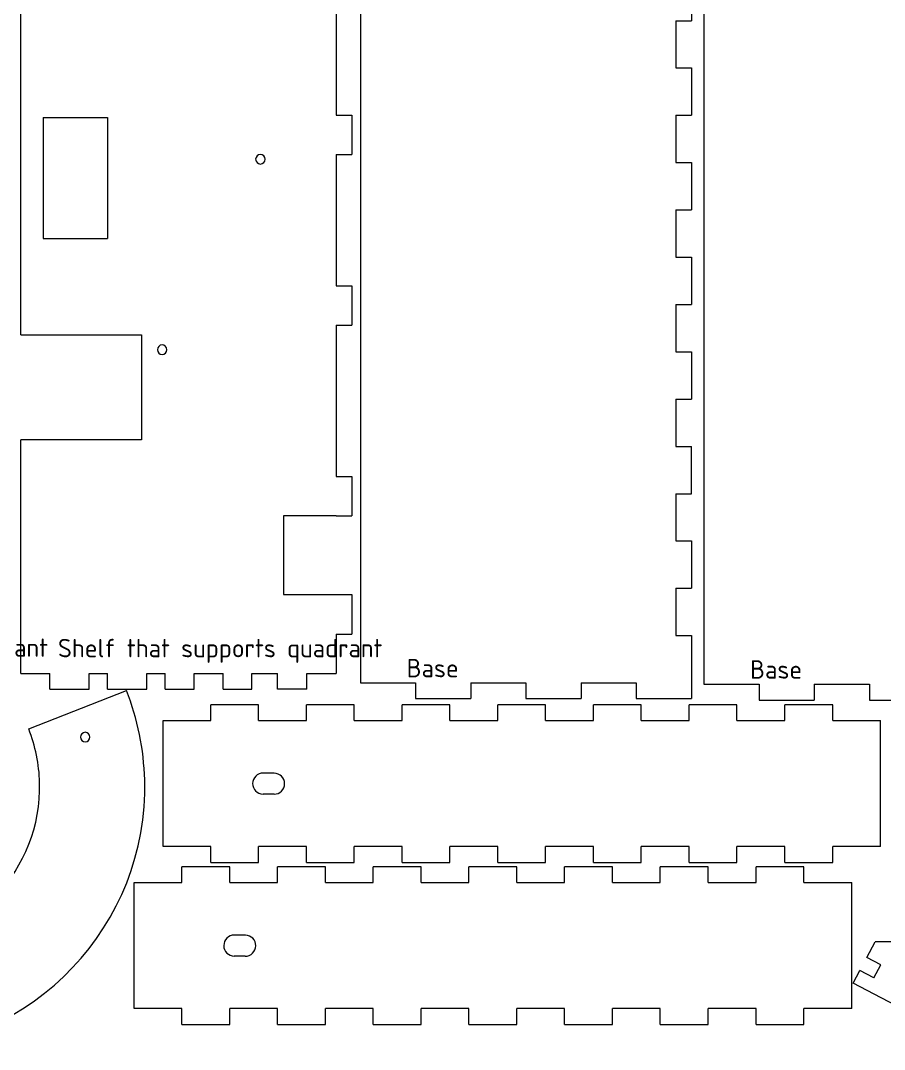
# Model space of a CAD drawing. Header units: inches. Extents: x 5 to 605, y -424 to -26.
# Drawn here: x 269 to 433.4, y -418.4 to -222.6 of the extents above; entities that cross this region are included whole.
import ezdxf

# ---------------------------------------------------------------- set-up
doc = ezdxf.new("R2010")
doc.units = ezdxf.units.IN
doc.header["$MEASUREMENT"] = 0
doc.layers.add('Layer 1', color=7, linetype='Continuous')

# ---------------------------------------------------------------- blocks, each defined once
blk = doc.blocks.new('block 448')
at = {"layer": 'Layer 1', "lineweight": 0}
blk.add_lwpolyline([(430.03, -400.89), (431.61, -397.89)], dxfattribs=at)
blk = doc.blocks.new('block 449')
at = {"layer": 'Layer 1', "lineweight": 0}
blk.add_lwpolyline([(447.68, -416.37), (427.48, -405.75)], dxfattribs=at)
blk = doc.blocks.new('block 453')
at = {"layer": 'Layer 1', "lineweight": 0}
blk.add_lwpolyline([(431.41, -404.72), (432.69, -402.29)], dxfattribs=at)
blk = doc.blocks.new('block 454')
at = {"layer": 'Layer 1', "lineweight": 0}
blk.add_lwpolyline([(432.69, -402.29), (430.03, -400.89)], dxfattribs=at)
blk = doc.blocks.new('block 455')
at = {"layer": 'Layer 1', "lineweight": 0}
blk.add_lwpolyline([(431.41, -404.72), (428.75, -403.32)], dxfattribs=at)
blk = doc.blocks.new('block 475')
at = {"layer": 'Layer 1', "lineweight": 0}
blk.add_lwpolyline([(427.48, -405.75), (428.75, -403.32)], dxfattribs=at)
blk = doc.blocks.new('block 492')
at = {"layer": 'Layer 1', "lineweight": 0}
blk.add_lwpolyline([(438.2, -397.89), (431.61, -397.89)], dxfattribs=at)
blk = doc.blocks.new('block 580')
at = {"layer": 'Layer 1', "lineweight": 0}
blk.add_lwpolyline([(304.28, -379.77), (297.69, -379.77)], dxfattribs=at)
blk = doc.blocks.new('block 581')
at = {"layer": 'Layer 1', "lineweight": 0}
blk.add_lwpolyline([(359.82, -379.77), (350.71, -379.77)], dxfattribs=at)
blk = doc.blocks.new('block 582')
at = {"layer": 'Layer 1', "lineweight": 0}
blk.add_lwpolyline([(414.45, -382.77), (423.56, -382.77)], dxfattribs=at)
blk = doc.blocks.new('block 583')
at = {"layer": 'Layer 1', "lineweight": 0}
blk.add_lwpolyline([(423.56, -382.77), (423.56, -379.77)], dxfattribs=at)
blk = doc.blocks.new('block 584')
at = {"layer": 'Layer 1', "lineweight": 0}
blk.add_lwpolyline([(414.45, -382.77), (414.45, -379.77)], dxfattribs=at)
blk = doc.blocks.new('block 585')
at = {"layer": 'Layer 1', "lineweight": 0}
blk.add_lwpolyline([(405.34, -382.77), (405.34, -379.77)], dxfattribs=at)
blk = doc.blocks.new('block 586')
at = {"layer": 'Layer 1', "lineweight": 0}
blk.add_lwpolyline([(396.24, -382.77), (396.24, -379.77)], dxfattribs=at)
blk = doc.blocks.new('block 587')
at = {"layer": 'Layer 1', "lineweight": 0}
blk.add_lwpolyline([(387.13, -382.77), (387.13, -379.77)], dxfattribs=at)
blk = doc.blocks.new('block 588')
at = {"layer": 'Layer 1', "lineweight": 0}
blk.add_lwpolyline([(378.03, -382.77), (378.03, -379.77)], dxfattribs=at)
blk = doc.blocks.new('block 589')
at = {"layer": 'Layer 1', "lineweight": 0}
blk.add_lwpolyline([(368.92, -382.77), (368.92, -379.77)], dxfattribs=at)
blk = doc.blocks.new('block 590')
at = {"layer": 'Layer 1', "lineweight": 0}
blk.add_lwpolyline([(359.82, -382.77), (359.82, -379.77)], dxfattribs=at)
blk = doc.blocks.new('block 591')
at = {"layer": 'Layer 1', "lineweight": 0}
blk.add_lwpolyline([(350.71, -382.77), (350.71, -379.77)], dxfattribs=at)
blk = doc.blocks.new('block 592')
at = {"layer": 'Layer 1', "lineweight": 0}
blk.add_lwpolyline([(341.61, -382.77), (341.61, -379.77)], dxfattribs=at)
blk = doc.blocks.new('block 593')
at = {"layer": 'Layer 1', "lineweight": 0}
blk.add_lwpolyline([(332.5, -382.77), (332.5, -379.77)], dxfattribs=at)
blk = doc.blocks.new('block 594')
at = {"layer": 'Layer 1', "lineweight": 0}
blk.add_lwpolyline([(323.39, -382.77), (323.39, -379.77)], dxfattribs=at)
blk = doc.blocks.new('block 595')
at = {"layer": 'Layer 1', "lineweight": 0}
blk.add_lwpolyline([(314.29, -382.77), (314.29, -379.77)], dxfattribs=at)
blk = doc.blocks.new('block 596')
at = {"layer": 'Layer 1', "lineweight": 0}
blk.add_lwpolyline([(305.18, -382.77), (305.18, -379.77)], dxfattribs=at)
blk = doc.blocks.new('block 597')
at = {"layer": 'Layer 1', "lineweight": 0}
blk.add_lwpolyline([(423.56, -352.77), (414.45, -352.77)], dxfattribs=at)
blk = doc.blocks.new('block 598')
at = {"layer": 'Layer 1', "lineweight": 0}
blk.add_lwpolyline([(405.34, -355.77), (414.45, -355.77)], dxfattribs=at)
blk = doc.blocks.new('block 599')
at = {"layer": 'Layer 1', "lineweight": 0}
blk.add_lwpolyline([(423.56, -355.77), (423.56, -352.77)], dxfattribs=at)
blk = doc.blocks.new('block 600')
at = {"layer": 'Layer 1', "lineweight": 0}
blk.add_lwpolyline([(414.45, -355.77), (414.45, -352.77)], dxfattribs=at)
blk = doc.blocks.new('block 601')
at = {"layer": 'Layer 1', "lineweight": 0}
blk.add_lwpolyline([(405.34, -355.77), (405.34, -352.77)], dxfattribs=at)
blk = doc.blocks.new('block 602')
at = {"layer": 'Layer 1', "lineweight": 0}
blk.add_lwpolyline([(396.24, -355.77), (396.24, -352.77)], dxfattribs=at)
blk = doc.blocks.new('block 603')
at = {"layer": 'Layer 1', "lineweight": 0}
blk.add_lwpolyline([(387.13, -355.77), (387.13, -352.77)], dxfattribs=at)
blk = doc.blocks.new('block 604')
at = {"layer": 'Layer 1', "lineweight": 0}
blk.add_lwpolyline([(378.03, -355.77), (378.03, -352.77)], dxfattribs=at)
blk = doc.blocks.new('block 605')
at = {"layer": 'Layer 1', "lineweight": 0}
blk.add_lwpolyline([(368.92, -355.77), (368.92, -352.77)], dxfattribs=at)
blk = doc.blocks.new('block 606')
at = {"layer": 'Layer 1', "lineweight": 0}
blk.add_lwpolyline([(359.82, -355.77), (359.82, -352.77)], dxfattribs=at)
blk = doc.blocks.new('block 607')
at = {"layer": 'Layer 1', "lineweight": 0}
blk.add_lwpolyline([(350.71, -355.77), (350.71, -352.77)], dxfattribs=at)
blk = doc.blocks.new('block 608')
at = {"layer": 'Layer 1', "lineweight": 0}
blk.add_lwpolyline([(341.61, -355.77), (341.61, -352.77)], dxfattribs=at)
blk = doc.blocks.new('block 609')
at = {"layer": 'Layer 1', "lineweight": 0}
blk.add_lwpolyline([(332.5, -355.77), (332.5, -352.77)], dxfattribs=at)
blk = doc.blocks.new('block 610')
at = {"layer": 'Layer 1', "lineweight": 0}
blk.add_lwpolyline([(323.39, -355.77), (323.39, -352.77)], dxfattribs=at)
blk = doc.blocks.new('block 611')
at = {"layer": 'Layer 1', "lineweight": 0}
blk.add_lwpolyline([(314.29, -355.77), (314.29, -352.77)], dxfattribs=at)
blk = doc.blocks.new('block 612')
at = {"layer": 'Layer 1', "lineweight": 0}
blk.add_lwpolyline([(305.18, -355.77), (305.18, -352.77)], dxfattribs=at)
blk = doc.blocks.new('block 613')
at = {"layer": 'Layer 1', "lineweight": 0}
blk.add_lwpolyline([(296.11, -379.77), (296.11, -355.77)], dxfattribs=at)
blk = doc.blocks.new('block 614')
at = {"layer": 'Layer 1', "lineweight": 0}
blk.add_lwpolyline([(432.66, -379.77), (432.66, -355.77)], dxfattribs=at)
blk = doc.blocks.new('block 615')
at = {"layer": 'Layer 1', "lineweight": 0}
blk.add_lwpolyline([(296.11, -355.77), (305.18, -355.77)], dxfattribs=at)
blk = doc.blocks.new('block 616')
at = {"layer": 'Layer 1', "lineweight": 0}
blk.add_lwpolyline([(305.18, -379.77), (296.11, -379.77)], dxfattribs=at)
blk = doc.blocks.new('block 617')
at = {"layer": 'Layer 1', "lineweight": 0}
blk.add_lwpolyline([(305.18, -382.77), (314.29, -382.77)], dxfattribs=at)
blk = doc.blocks.new('block 618')
at = {"layer": 'Layer 1', "lineweight": 0}
blk.add_lwpolyline([(323.39, -379.77), (314.29, -379.77)], dxfattribs=at)
blk = doc.blocks.new('block 619')
at = {"layer": 'Layer 1', "lineweight": 0}
blk.add_lwpolyline([(323.39, -382.77), (332.5, -382.77)], dxfattribs=at)
blk = doc.blocks.new('block 620')
at = {"layer": 'Layer 1', "lineweight": 0}
blk.add_lwpolyline([(341.61, -379.77), (332.5, -379.77)], dxfattribs=at)
blk = doc.blocks.new('block 621')
at = {"layer": 'Layer 1', "lineweight": 0}
blk.add_lwpolyline([(332.5, -355.77), (341.61, -355.77)], dxfattribs=at)
blk = doc.blocks.new('block 622')
at = {"layer": 'Layer 1', "lineweight": 0}
blk.add_lwpolyline([(314.29, -352.77), (305.18, -352.77)], dxfattribs=at)
blk = doc.blocks.new('block 623')
at = {"layer": 'Layer 1', "lineweight": 0}
blk.add_lwpolyline([(314.29, -355.77), (323.39, -355.77)], dxfattribs=at)
blk = doc.blocks.new('block 624')
at = {"layer": 'Layer 1', "lineweight": 0}
blk.add_lwpolyline([(332.5, -352.77), (323.39, -352.77)], dxfattribs=at)
blk = doc.blocks.new('block 625')
at = {"layer": 'Layer 1', "lineweight": 0}
blk.add_lwpolyline([(341.61, -382.77), (350.71, -382.77)], dxfattribs=at)
blk = doc.blocks.new('block 626')
at = {"layer": 'Layer 1', "lineweight": 0}
blk.add_lwpolyline([(359.82, -382.77), (368.92, -382.77)], dxfattribs=at)
blk = doc.blocks.new('block 627')
at = {"layer": 'Layer 1', "lineweight": 0}
blk.add_lwpolyline([(378.03, -382.77), (387.13, -382.77)], dxfattribs=at)
blk = doc.blocks.new('block 628')
at = {"layer": 'Layer 1', "lineweight": 0}
blk.add_lwpolyline([(396.24, -382.77), (405.34, -382.77)], dxfattribs=at)
blk = doc.blocks.new('block 629')
at = {"layer": 'Layer 1', "lineweight": 0}
blk.add_lwpolyline([(432.66, -379.77), (423.56, -379.77)], dxfattribs=at)
blk = doc.blocks.new('block 630')
at = {"layer": 'Layer 1', "lineweight": 0}
blk.add_lwpolyline([(414.45, -379.77), (405.34, -379.77)], dxfattribs=at)
blk = doc.blocks.new('block 631')
at = {"layer": 'Layer 1', "lineweight": 0}
blk.add_lwpolyline([(396.24, -379.77), (387.13, -379.77)], dxfattribs=at)
blk = doc.blocks.new('block 632')
at = {"layer": 'Layer 1', "lineweight": 0}
blk.add_lwpolyline([(378.03, -379.77), (368.92, -379.77)], dxfattribs=at)
blk = doc.blocks.new('block 633')
at = {"layer": 'Layer 1', "lineweight": 0}
blk.add_lwpolyline([(350.71, -352.77), (345.42, -352.77)], dxfattribs=at)
blk = doc.blocks.new('block 634')
at = {"layer": 'Layer 1', "lineweight": 0}
blk.add_lwpolyline([(350.71, -352.77), (341.61, -352.77)], dxfattribs=at)
blk = doc.blocks.new('block 635')
at = {"layer": 'Layer 1', "lineweight": 0}
blk.add_lwpolyline([(350.71, -355.77), (359.82, -355.77)], dxfattribs=at)
blk = doc.blocks.new('block 636')
at = {"layer": 'Layer 1', "lineweight": 0}
blk.add_lwpolyline([(368.92, -352.77), (359.82, -352.77)], dxfattribs=at)
blk = doc.blocks.new('block 637')
at = {"layer": 'Layer 1', "lineweight": 0}
blk.add_lwpolyline([(368.92, -355.77), (378.03, -355.77)], dxfattribs=at)
blk = doc.blocks.new('block 638')
at = {"layer": 'Layer 1', "lineweight": 0}
blk.add_lwpolyline([(387.13, -352.77), (378.03, -352.77)], dxfattribs=at)
blk = doc.blocks.new('block 639')
at = {"layer": 'Layer 1', "lineweight": 0}
blk.add_lwpolyline([(387.13, -355.77), (396.24, -355.77)], dxfattribs=at)
blk = doc.blocks.new('block 640')
at = {"layer": 'Layer 1', "lineweight": 0}
blk.add_lwpolyline([(405.34, -352.77), (396.24, -352.77)], dxfattribs=at)
blk = doc.blocks.new('block 641')
at = {"layer": 'Layer 1', "lineweight": 0}
blk.add_lwpolyline([(423.56, -355.77), (432.66, -355.77)], dxfattribs=at)
blk = doc.blocks.new('block 642')
at = {"layer": 'Layer 1', "lineweight": 0}
blk.add_lwpolyline([(317.24, -369.79), (315.14, -369.78)], dxfattribs=at)
blk = doc.blocks.new('block 643')
at = {"layer": 'Layer 1', "lineweight": 0}
blk.add_lwpolyline([(317.26, -365.79), (315.17, -365.78)], dxfattribs=at)
blk = doc.blocks.new('block 644')
at = {"layer": 'Layer 1', "lineweight": 0}
blk.add_open_spline([(317.24, -369.79), (318.34, -369.8), (319.24, -368.91), (319.25, -367.8), (319.26, -366.7), (318.37, -365.8), (317.26, -365.79)], degree=3, knots=[0, 0, 0, 0, 1, 1, 1, 2, 2, 2, 2], dxfattribs=at)
blk = doc.blocks.new('block 645')
at = {"layer": 'Layer 1', "lineweight": 0}
blk.add_open_spline([(315.17, -365.78), (314.07, -365.77), (313.16, -366.66), (313.16, -367.76), (313.15, -368.87), (314.04, -369.77), (315.14, -369.78)], degree=3, knots=[0, 0, 0, 0, 1, 1, 1, 2, 2, 2, 2], dxfattribs=at)
blk = doc.blocks.new('block 646')
at = {"layer": 'Layer 1', "lineweight": 0}
blk.add_lwpolyline([(298.79, -410.59), (292.2, -410.59)], dxfattribs=at)
blk = doc.blocks.new('block 647')
at = {"layer": 'Layer 1', "lineweight": 0}
blk.add_lwpolyline([(354.33, -410.59), (345.22, -410.59)], dxfattribs=at)
blk = doc.blocks.new('block 648')
at = {"layer": 'Layer 1', "lineweight": 0}
blk.add_lwpolyline([(408.96, -413.59), (418.06, -413.59)], dxfattribs=at)
blk = doc.blocks.new('block 649')
at = {"layer": 'Layer 1', "lineweight": 0}
blk.add_lwpolyline([(418.06, -413.59), (418.06, -410.59)], dxfattribs=at)
blk = doc.blocks.new('block 650')
at = {"layer": 'Layer 1', "lineweight": 0}
blk.add_lwpolyline([(408.96, -413.59), (408.96, -410.59)], dxfattribs=at)
blk = doc.blocks.new('block 651')
at = {"layer": 'Layer 1', "lineweight": 0}
blk.add_lwpolyline([(399.85, -413.59), (399.85, -410.59)], dxfattribs=at)
blk = doc.blocks.new('block 652')
at = {"layer": 'Layer 1', "lineweight": 0}
blk.add_lwpolyline([(390.75, -413.59), (390.75, -410.59)], dxfattribs=at)
blk = doc.blocks.new('block 653')
at = {"layer": 'Layer 1', "lineweight": 0}
blk.add_lwpolyline([(381.64, -413.59), (381.64, -410.59)], dxfattribs=at)
blk = doc.blocks.new('block 654')
at = {"layer": 'Layer 1', "lineweight": 0}
blk.add_lwpolyline([(372.54, -413.59), (372.54, -410.59)], dxfattribs=at)
blk = doc.blocks.new('block 655')
at = {"layer": 'Layer 1', "lineweight": 0}
blk.add_lwpolyline([(363.43, -413.59), (363.43, -410.59)], dxfattribs=at)
blk = doc.blocks.new('block 656')
at = {"layer": 'Layer 1', "lineweight": 0}
blk.add_lwpolyline([(354.33, -413.59), (354.33, -410.59)], dxfattribs=at)
blk = doc.blocks.new('block 657')
at = {"layer": 'Layer 1', "lineweight": 0}
blk.add_lwpolyline([(345.22, -413.59), (345.22, -410.59)], dxfattribs=at)
blk = doc.blocks.new('block 658')
at = {"layer": 'Layer 1', "lineweight": 0}
blk.add_lwpolyline([(336.11, -413.59), (336.11, -410.59)], dxfattribs=at)
blk = doc.blocks.new('block 659')
at = {"layer": 'Layer 1', "lineweight": 0}
blk.add_lwpolyline([(327.01, -413.59), (327.01, -410.59)], dxfattribs=at)
blk = doc.blocks.new('block 660')
at = {"layer": 'Layer 1', "lineweight": 0}
blk.add_lwpolyline([(317.9, -413.59), (317.9, -410.59)], dxfattribs=at)
blk = doc.blocks.new('block 661')
at = {"layer": 'Layer 1', "lineweight": 0}
blk.add_lwpolyline([(308.8, -413.59), (308.8, -410.59)], dxfattribs=at)
blk = doc.blocks.new('block 662')
at = {"layer": 'Layer 1', "lineweight": 0}
blk.add_lwpolyline([(299.69, -413.59), (299.69, -410.59)], dxfattribs=at)
blk = doc.blocks.new('block 663')
at = {"layer": 'Layer 1', "lineweight": 0}
blk.add_lwpolyline([(418.06, -383.59), (408.96, -383.59)], dxfattribs=at)
blk = doc.blocks.new('block 664')
at = {"layer": 'Layer 1', "lineweight": 0}
blk.add_lwpolyline([(399.85, -386.59), (408.96, -386.59)], dxfattribs=at)
blk = doc.blocks.new('block 665')
at = {"layer": 'Layer 1', "lineweight": 0}
blk.add_lwpolyline([(418.06, -386.59), (418.06, -383.59)], dxfattribs=at)
blk = doc.blocks.new('block 666')
at = {"layer": 'Layer 1', "lineweight": 0}
blk.add_lwpolyline([(408.96, -386.59), (408.96, -383.59)], dxfattribs=at)
blk = doc.blocks.new('block 667')
at = {"layer": 'Layer 1', "lineweight": 0}
blk.add_lwpolyline([(399.85, -386.59), (399.85, -383.59)], dxfattribs=at)
blk = doc.blocks.new('block 668')
at = {"layer": 'Layer 1', "lineweight": 0}
blk.add_lwpolyline([(390.75, -386.59), (390.75, -383.59)], dxfattribs=at)
blk = doc.blocks.new('block 669')
at = {"layer": 'Layer 1', "lineweight": 0}
blk.add_lwpolyline([(381.64, -386.59), (381.64, -383.59)], dxfattribs=at)
blk = doc.blocks.new('block 670')
at = {"layer": 'Layer 1', "lineweight": 0}
blk.add_lwpolyline([(372.54, -386.59), (372.54, -383.59)], dxfattribs=at)
blk = doc.blocks.new('block 671')
at = {"layer": 'Layer 1', "lineweight": 0}
blk.add_lwpolyline([(363.43, -386.59), (363.43, -383.59)], dxfattribs=at)
blk = doc.blocks.new('block 672')
at = {"layer": 'Layer 1', "lineweight": 0}
blk.add_lwpolyline([(354.33, -386.59), (354.33, -383.59)], dxfattribs=at)
blk = doc.blocks.new('block 673')
at = {"layer": 'Layer 1', "lineweight": 0}
blk.add_lwpolyline([(345.22, -386.59), (345.22, -383.59)], dxfattribs=at)
blk = doc.blocks.new('block 674')
at = {"layer": 'Layer 1', "lineweight": 0}
blk.add_lwpolyline([(336.11, -386.59), (336.11, -383.59)], dxfattribs=at)
blk = doc.blocks.new('block 675')
at = {"layer": 'Layer 1', "lineweight": 0}
blk.add_lwpolyline([(327.01, -386.59), (327.01, -383.59)], dxfattribs=at)
blk = doc.blocks.new('block 676')
at = {"layer": 'Layer 1', "lineweight": 0}
blk.add_lwpolyline([(317.9, -386.59), (317.9, -383.59)], dxfattribs=at)
blk = doc.blocks.new('block 677')
at = {"layer": 'Layer 1', "lineweight": 0}
blk.add_lwpolyline([(308.8, -386.59), (308.8, -383.59)], dxfattribs=at)
blk = doc.blocks.new('block 678')
at = {"layer": 'Layer 1', "lineweight": 0}
blk.add_lwpolyline([(299.69, -386.59), (299.69, -383.59)], dxfattribs=at)
blk = doc.blocks.new('block 679')
at = {"layer": 'Layer 1', "lineweight": 0}
blk.add_lwpolyline([(290.62, -410.59), (290.62, -386.6)], dxfattribs=at)
blk = doc.blocks.new('block 680')
at = {"layer": 'Layer 1', "lineweight": 0}
blk.add_lwpolyline([(427.17, -410.59), (427.17, -386.59)], dxfattribs=at)
blk = doc.blocks.new('block 681')
at = {"layer": 'Layer 1', "lineweight": 0}
blk.add_lwpolyline([(290.62, -386.59), (299.69, -386.59)], dxfattribs=at)
blk = doc.blocks.new('block 682')
at = {"layer": 'Layer 1', "lineweight": 0}
blk.add_lwpolyline([(299.69, -410.59), (290.62, -410.59)], dxfattribs=at)
blk = doc.blocks.new('block 683')
at = {"layer": 'Layer 1', "lineweight": 0}
blk.add_lwpolyline([(299.69, -413.59), (308.8, -413.59)], dxfattribs=at)
blk = doc.blocks.new('block 684')
at = {"layer": 'Layer 1', "lineweight": 0}
blk.add_lwpolyline([(317.9, -410.59), (308.8, -410.59)], dxfattribs=at)
blk = doc.blocks.new('block 685')
at = {"layer": 'Layer 1', "lineweight": 0}
blk.add_lwpolyline([(317.9, -413.59), (327.01, -413.59)], dxfattribs=at)
blk = doc.blocks.new('block 686')
at = {"layer": 'Layer 1', "lineweight": 0}
blk.add_lwpolyline([(336.11, -410.59), (327.01, -410.59)], dxfattribs=at)
blk = doc.blocks.new('block 687')
at = {"layer": 'Layer 1', "lineweight": 0}
blk.add_lwpolyline([(327.01, -386.59), (336.11, -386.59)], dxfattribs=at)
blk = doc.blocks.new('block 688')
at = {"layer": 'Layer 1', "lineweight": 0}
blk.add_lwpolyline([(308.8, -383.59), (299.69, -383.59)], dxfattribs=at)
blk = doc.blocks.new('block 689')
at = {"layer": 'Layer 1', "lineweight": 0}
blk.add_lwpolyline([(308.8, -386.59), (317.9, -386.59)], dxfattribs=at)
blk = doc.blocks.new('block 690')
at = {"layer": 'Layer 1', "lineweight": 0}
blk.add_lwpolyline([(327.01, -383.59), (317.9, -383.59)], dxfattribs=at)
blk = doc.blocks.new('block 691')
at = {"layer": 'Layer 1', "lineweight": 0}
blk.add_lwpolyline([(336.11, -413.59), (345.22, -413.59)], dxfattribs=at)
blk = doc.blocks.new('block 692')
at = {"layer": 'Layer 1', "lineweight": 0}
blk.add_lwpolyline([(354.33, -413.59), (363.43, -413.59)], dxfattribs=at)
blk = doc.blocks.new('block 693')
at = {"layer": 'Layer 1', "lineweight": 0}
blk.add_lwpolyline([(372.54, -413.59), (381.64, -413.59)], dxfattribs=at)
blk = doc.blocks.new('block 694')
at = {"layer": 'Layer 1', "lineweight": 0}
blk.add_lwpolyline([(390.75, -413.59), (399.85, -413.59)], dxfattribs=at)
blk = doc.blocks.new('block 695')
at = {"layer": 'Layer 1', "lineweight": 0}
blk.add_lwpolyline([(427.17, -410.59), (418.06, -410.59)], dxfattribs=at)
blk = doc.blocks.new('block 696')
at = {"layer": 'Layer 1', "lineweight": 0}
blk.add_lwpolyline([(408.96, -410.59), (399.85, -410.59)], dxfattribs=at)
blk = doc.blocks.new('block 697')
at = {"layer": 'Layer 1', "lineweight": 0}
blk.add_lwpolyline([(390.75, -410.59), (381.64, -410.59)], dxfattribs=at)
blk = doc.blocks.new('block 698')
at = {"layer": 'Layer 1', "lineweight": 0}
blk.add_lwpolyline([(372.54, -410.59), (363.43, -410.59)], dxfattribs=at)
blk = doc.blocks.new('block 699')
at = {"layer": 'Layer 1', "lineweight": 0}
blk.add_lwpolyline([(345.22, -383.59), (339.92, -383.59)], dxfattribs=at)
blk = doc.blocks.new('block 700')
at = {"layer": 'Layer 1', "lineweight": 0}
blk.add_lwpolyline([(345.22, -383.59), (336.11, -383.59)], dxfattribs=at)
blk = doc.blocks.new('block 701')
at = {"layer": 'Layer 1', "lineweight": 0}
blk.add_lwpolyline([(345.22, -386.59), (354.33, -386.59)], dxfattribs=at)
blk = doc.blocks.new('block 702')
at = {"layer": 'Layer 1', "lineweight": 0}
blk.add_lwpolyline([(363.43, -383.59), (354.33, -383.59)], dxfattribs=at)
blk = doc.blocks.new('block 703')
at = {"layer": 'Layer 1', "lineweight": 0}
blk.add_lwpolyline([(363.43, -386.59), (372.54, -386.59)], dxfattribs=at)
blk = doc.blocks.new('block 704')
at = {"layer": 'Layer 1', "lineweight": 0}
blk.add_lwpolyline([(381.64, -383.59), (372.54, -383.59)], dxfattribs=at)
blk = doc.blocks.new('block 705')
at = {"layer": 'Layer 1', "lineweight": 0}
blk.add_lwpolyline([(381.64, -386.59), (390.75, -386.59)], dxfattribs=at)
blk = doc.blocks.new('block 706')
at = {"layer": 'Layer 1', "lineweight": 0}
blk.add_lwpolyline([(399.85, -383.59), (390.75, -383.59)], dxfattribs=at)
blk = doc.blocks.new('block 707')
at = {"layer": 'Layer 1', "lineweight": 0}
blk.add_lwpolyline([(418.06, -386.59), (427.17, -386.59)], dxfattribs=at)
blk = doc.blocks.new('block 708')
at = {"layer": 'Layer 1', "lineweight": 0}
blk.add_lwpolyline([(311.74, -400.62), (309.65, -400.6)], dxfattribs=at)
blk = doc.blocks.new('block 709')
at = {"layer": 'Layer 1', "lineweight": 0}
blk.add_lwpolyline([(311.77, -396.62), (309.68, -396.6)], dxfattribs=at)
blk = doc.blocks.new('block 710')
at = {"layer": 'Layer 1', "lineweight": 0}
blk.add_open_spline([(311.74, -400.62), (312.85, -400.63), (313.75, -399.74), (313.76, -398.63), (313.77, -397.53), (312.88, -396.63), (311.77, -396.62)], degree=3, knots=[0, 0, 0, 0, 1, 1, 1, 2, 2, 2, 2], dxfattribs=at)
blk = doc.blocks.new('block 711')
at = {"layer": 'Layer 1', "lineweight": 0}
blk.add_open_spline([(309.68, -396.6), (308.57, -396.6), (307.67, -397.49), (307.67, -398.59), (307.66, -399.7), (308.55, -400.6), (309.65, -400.6)], degree=3, knots=[0, 0, 0, 0, 1, 1, 1, 2, 2, 2, 2], dxfattribs=at)
blk = doc.blocks.new('block 1027')
at = {"layer": 'Layer 1', "lineweight": 0}
blk.add_lwpolyline([(270.54, -357.38), (289.15, -350.05)], dxfattribs=at)
blk = doc.blocks.new('block 1028')
at = {"layer": 'Layer 1', "lineweight": 0}
blk.add_open_spline([(243.93, -418.36), (271.53, -417.64), (293.33, -394.68), (292.61, -367.07), (292.46, -361.24), (291.29, -355.48), (289.15, -350.05)], degree=3, knots=[0, 0, 0, 0, 1, 1, 1, 2, 2, 2, 2], dxfattribs=at)
blk = doc.blocks.new('block 1029')
at = {"layer": 'Layer 1', "lineweight": 0}
blk.add_open_spline([(243.41, -398.36), (259.97, -397.93), (273.05, -384.16), (272.62, -367.59), (272.52, -364.09), (271.82, -360.64), (270.54, -357.38)], degree=3, knots=[0, 0, 0, 0, 1, 1, 1, 2, 2, 2, 2], dxfattribs=at)
blk = doc.blocks.new('block 1031')
at = {"layer": 'Layer 1', "lineweight": 0}
blk.add_open_spline([(280.4, -358.92), (280.4, -358.43), (280.8, -358.02), (281.3, -358.02), (281.79, -358.02), (282.2, -358.43), (282.2, -358.92), (282.2, -359.42), (281.79, -359.82), (281.3, -359.82), (280.8, -359.82), (280.4, -359.42), (280.4, -358.92), (280.4, -358.92), (280.4, -358.92), (280.4, -358.92)], degree=3, knots=[0, 0, 0, 0, 1, 1, 1, 2, 2, 2, 3, 3, 3, 4, 4, 4, 5, 5, 5, 5], dxfattribs=at)
blk = doc.blocks.new('block 1071')
at = {"layer": 'Layer 1', "lineweight": 0}
blk.add_open_spline([(313.73, -248.98), (313.73, -248.48), (314.13, -248.08), (314.63, -248.08), (315.12, -248.08), (315.53, -248.48), (315.53, -248.98), (315.53, -249.47), (315.12, -249.88), (314.63, -249.88), (314.13, -249.88), (313.73, -249.47), (313.73, -248.98), (313.73, -248.98), (313.73, -248.98), (313.73, -248.98)], degree=3, knots=[0, 0, 0, 0, 1, 1, 1, 2, 2, 2, 3, 3, 3, 4, 4, 4, 5, 5, 5, 5], dxfattribs=at)
blk = doc.blocks.new('block 1072')
at = {"layer": 'Layer 1', "lineweight": 0}
blk.add_open_spline([(295.02, -285.21), (295.02, -284.72), (295.43, -284.31), (295.92, -284.31), (296.42, -284.31), (296.82, -284.72), (296.82, -285.21), (296.82, -285.71), (296.42, -286.11), (295.92, -286.11), (295.43, -286.11), (295.02, -285.71), (295.02, -285.21), (295.02, -285.21), (295.02, -285.21), (295.02, -285.21)], degree=3, knots=[0, 0, 0, 0, 1, 1, 1, 2, 2, 2, 3, 3, 3, 4, 4, 4, 5, 5, 5, 5], dxfattribs=at)
blk = doc.blocks.new('block 1149')
at = {"layer": 'Layer 1', "lineweight": 0}
blk.add_lwpolyline([(399.03, -213.88), (399.03, -348.88)], dxfattribs=at)
blk = doc.blocks.new('block 1150')
at = {"layer": 'Layer 1', "color": 7, "true_color": 0xffffff, "insert": (407.83, -347.81), "char_height": 3.5, "attachment_point": 7}
blk.add_mtext('\\fSolid Edge ISO|b0|i0|c0|p34;\\W1;Base', dxfattribs=at)
blk = doc.blocks.new('block 1190')
at = {"layer": 'Layer 1', "lineweight": 0}
blk.add_lwpolyline([(409.53, -351.88), (420.03, -351.88)], dxfattribs=at)
blk = doc.blocks.new('block 1191')
at = {"layer": 'Layer 1', "lineweight": 0}
blk.add_lwpolyline([(420.03, -348.88), (430.53, -348.88)], dxfattribs=at)
blk = doc.blocks.new('block 1194')
at = {"layer": 'Layer 1', "lineweight": 0}
blk.add_lwpolyline([(430.53, -351.88), (441.03, -351.88)], dxfattribs=at)
blk = doc.blocks.new('block 1195')
at = {"layer": 'Layer 1', "lineweight": 0}
blk.add_lwpolyline([(399.03, -348.88), (409.53, -348.88)], dxfattribs=at)
blk = doc.blocks.new('block 1196')
at = {"layer": 'Layer 1', "lineweight": 0}
blk.add_lwpolyline([(430.53, -348.88), (430.53, -351.88)], dxfattribs=at)
blk = doc.blocks.new('block 1197')
at = {"layer": 'Layer 1', "lineweight": 0}
blk.add_lwpolyline([(420.03, -348.88), (420.03, -351.88)], dxfattribs=at)
blk = doc.blocks.new('block 1198')
at = {"layer": 'Layer 1', "lineweight": 0}
blk.add_lwpolyline([(409.53, -348.88), (409.53, -351.88)], dxfattribs=at)
blk = doc.blocks.new('block 1201')
at = {"layer": 'Layer 1', "lineweight": 0}
blk.add_lwpolyline([(333.67, -213.61), (333.67, -348.61)], dxfattribs=at)
blk = doc.blocks.new('block 1202')
at = {"layer": 'Layer 1', "color": 7, "true_color": 0xffffff, "insert": (342.47, -347.55), "char_height": 3.5, "attachment_point": 7}
blk.add_mtext('\\fSolid Edge ISO|b0|i0|c0|p34;\\W1;Base', dxfattribs=at)
blk = doc.blocks.new('block 1203')
at = {"layer": 'Layer 1', "lineweight": 0}
blk.add_lwpolyline([(393.67, -222.61), (396.67, -222.61)], dxfattribs=at)
blk = doc.blocks.new('block 1204')
at = {"layer": 'Layer 1', "lineweight": 0}
blk.add_lwpolyline([(393.67, -231.61), (396.67, -231.61)], dxfattribs=at)
blk = doc.blocks.new('block 1205')
at = {"layer": 'Layer 1', "lineweight": 0}
blk.add_lwpolyline([(393.67, -240.61), (396.67, -240.61)], dxfattribs=at)
blk = doc.blocks.new('block 1206')
at = {"layer": 'Layer 1', "lineweight": 0}
blk.add_lwpolyline([(393.67, -249.61), (396.67, -249.61)], dxfattribs=at)
blk = doc.blocks.new('block 1207')
at = {"layer": 'Layer 1', "lineweight": 0}
blk.add_lwpolyline([(393.67, -258.61), (396.67, -258.61)], dxfattribs=at)
blk = doc.blocks.new('block 1208')
at = {"layer": 'Layer 1', "lineweight": 0}
blk.add_lwpolyline([(393.67, -267.61), (396.67, -267.61)], dxfattribs=at)
blk = doc.blocks.new('block 1209')
at = {"layer": 'Layer 1', "lineweight": 0}
blk.add_lwpolyline([(393.67, -276.61), (396.67, -276.61)], dxfattribs=at)
blk = doc.blocks.new('block 1210')
at = {"layer": 'Layer 1', "lineweight": 0}
blk.add_lwpolyline([(393.67, -285.61), (396.67, -285.61)], dxfattribs=at)
blk = doc.blocks.new('block 1211')
at = {"layer": 'Layer 1', "lineweight": 0}
blk.add_lwpolyline([(393.67, -294.61), (396.67, -294.61)], dxfattribs=at)
blk = doc.blocks.new('block 1212')
at = {"layer": 'Layer 1', "lineweight": 0}
blk.add_lwpolyline([(393.67, -303.61), (396.67, -303.61)], dxfattribs=at)
blk = doc.blocks.new('block 1213')
at = {"layer": 'Layer 1', "lineweight": 0}
blk.add_lwpolyline([(393.67, -312.61), (396.67, -312.61)], dxfattribs=at)
blk = doc.blocks.new('block 1214')
at = {"layer": 'Layer 1', "lineweight": 0}
blk.add_lwpolyline([(393.67, -321.61), (396.67, -321.61)], dxfattribs=at)
blk = doc.blocks.new('block 1215')
at = {"layer": 'Layer 1', "lineweight": 0}
blk.add_lwpolyline([(393.67, -330.61), (396.67, -330.61)], dxfattribs=at)
blk = doc.blocks.new('block 1216')
at = {"layer": 'Layer 1', "lineweight": 0}
blk.add_lwpolyline([(393.67, -339.61), (396.67, -339.61)], dxfattribs=at)
blk = doc.blocks.new('block 1217')
at = {"layer": 'Layer 1', "lineweight": 0}
blk.add_lwpolyline([(396.67, -210.61), (396.67, -222.61)], dxfattribs=at)
blk = doc.blocks.new('block 1218')
at = {"layer": 'Layer 1', "lineweight": 0}
blk.add_lwpolyline([(393.67, -222.61), (393.67, -231.61)], dxfattribs=at)
blk = doc.blocks.new('block 1219')
at = {"layer": 'Layer 1', "lineweight": 0}
blk.add_lwpolyline([(393.67, -240.61), (393.67, -249.61)], dxfattribs=at)
blk = doc.blocks.new('block 1220')
at = {"layer": 'Layer 1', "lineweight": 0}
blk.add_lwpolyline([(396.67, -231.61), (396.67, -240.61)], dxfattribs=at)
blk = doc.blocks.new('block 1221')
at = {"layer": 'Layer 1', "lineweight": 0}
blk.add_lwpolyline([(396.67, -249.61), (396.67, -258.61)], dxfattribs=at)
blk = doc.blocks.new('block 1222')
at = {"layer": 'Layer 1', "lineweight": 0}
blk.add_lwpolyline([(393.67, -258.61), (393.67, -267.61)], dxfattribs=at)
blk = doc.blocks.new('block 1223')
at = {"layer": 'Layer 1', "lineweight": 0}
blk.add_lwpolyline([(396.67, -267.61), (396.67, -276.61)], dxfattribs=at)
blk = doc.blocks.new('block 1224')
at = {"layer": 'Layer 1', "lineweight": 0}
blk.add_lwpolyline([(393.67, -276.61), (393.67, -285.61)], dxfattribs=at)
blk = doc.blocks.new('block 1225')
at = {"layer": 'Layer 1', "lineweight": 0}
blk.add_lwpolyline([(396.67, -285.61), (396.67, -294.61)], dxfattribs=at)
blk = doc.blocks.new('block 1226')
at = {"layer": 'Layer 1', "lineweight": 0}
blk.add_lwpolyline([(393.67, -294.61), (393.67, -303.61)], dxfattribs=at)
blk = doc.blocks.new('block 1227')
at = {"layer": 'Layer 1', "lineweight": 0}
blk.add_lwpolyline([(396.67, -312.61), (396.67, -303.61)], dxfattribs=at)
blk = doc.blocks.new('block 1228')
at = {"layer": 'Layer 1', "lineweight": 0}
blk.add_lwpolyline([(393.67, -312.61), (393.67, -321.61)], dxfattribs=at)
blk = doc.blocks.new('block 1229')
at = {"layer": 'Layer 1', "lineweight": 0}
blk.add_lwpolyline([(396.67, -321.61), (396.67, -330.61)], dxfattribs=at)
blk = doc.blocks.new('block 1230')
at = {"layer": 'Layer 1', "lineweight": 0}
blk.add_lwpolyline([(393.67, -330.61), (393.67, -339.61)], dxfattribs=at)
blk = doc.blocks.new('block 1231')
at = {"layer": 'Layer 1', "lineweight": 0}
blk.add_lwpolyline([(396.67, -339.61), (396.67, -351.61)], dxfattribs=at)
blk = doc.blocks.new('block 1242')
at = {"layer": 'Layer 1', "lineweight": 0}
blk.add_lwpolyline([(344.17, -351.61), (354.67, -351.61)], dxfattribs=at)
blk = doc.blocks.new('block 1243')
at = {"layer": 'Layer 1', "lineweight": 0}
blk.add_lwpolyline([(354.67, -348.61), (365.17, -348.61)], dxfattribs=at)
blk = doc.blocks.new('block 1244')
at = {"layer": 'Layer 1', "lineweight": 0}
blk.add_lwpolyline([(386.17, -351.61), (396.67, -351.61)], dxfattribs=at)
blk = doc.blocks.new('block 1245')
at = {"layer": 'Layer 1', "lineweight": 0}
blk.add_lwpolyline([(375.67, -348.61), (386.17, -348.61)], dxfattribs=at)
blk = doc.blocks.new('block 1246')
at = {"layer": 'Layer 1', "lineweight": 0}
blk.add_lwpolyline([(365.17, -351.61), (375.67, -351.61)], dxfattribs=at)
blk = doc.blocks.new('block 1247')
at = {"layer": 'Layer 1', "lineweight": 0}
blk.add_lwpolyline([(333.67, -348.61), (344.17, -348.61)], dxfattribs=at)
blk = doc.blocks.new('block 1248')
at = {"layer": 'Layer 1', "lineweight": 0}
blk.add_lwpolyline([(365.17, -348.61), (365.17, -351.61)], dxfattribs=at)
blk = doc.blocks.new('block 1249')
at = {"layer": 'Layer 1', "lineweight": 0}
blk.add_lwpolyline([(354.67, -348.61), (354.67, -351.61)], dxfattribs=at)
blk = doc.blocks.new('block 1250')
at = {"layer": 'Layer 1', "lineweight": 0}
blk.add_lwpolyline([(344.17, -348.61), (344.17, -351.61)], dxfattribs=at)
blk = doc.blocks.new('block 1251')
at = {"layer": 'Layer 1', "lineweight": 0}
blk.add_lwpolyline([(375.67, -348.61), (375.67, -351.61)], dxfattribs=at)
blk = doc.blocks.new('block 1252')
at = {"layer": 'Layer 1', "lineweight": 0}
blk.add_lwpolyline([(386.17, -348.61), (386.17, -351.61)], dxfattribs=at)
blk = doc.blocks.new('block 1361')
at = {"layer": 'Layer 1', "lineweight": 0}
blk.add_lwpolyline([(293.03, -349.82), (293.03, -346.82)], dxfattribs=at)
blk = doc.blocks.new('block 1362')
at = {"layer": 'Layer 1', "lineweight": 0}
blk.add_lwpolyline([(282.03, -349.82), (282.03, -346.82)], dxfattribs=at)
blk = doc.blocks.new('block 1625')
at = {"layer": 'Layer 1', "lineweight": 0}
blk.add_lwpolyline([(269.03, -346.82), (269.03, -302.36)], dxfattribs=at)
blk = doc.blocks.new('block 1626')
at = {"layer": 'Layer 1', "lineweight": 0}
blk.add_lwpolyline([(273.28, -264.06), (285.54, -264.06)], dxfattribs=at)
blk = doc.blocks.new('block 1627')
at = {"layer": 'Layer 1', "lineweight": 0}
blk.add_lwpolyline([(273.28, -241.06), (285.54, -241.06)], dxfattribs=at)
blk = doc.blocks.new('block 1628')
at = {"layer": 'Layer 1', "lineweight": 0}
blk.add_lwpolyline([(285.54, -241.06), (285.54, -264.06)], dxfattribs=at)
blk = doc.blocks.new('block 1629')
at = {"layer": 'Layer 1', "lineweight": 0}
blk.add_lwpolyline([(269.03, -282.36), (269.03, -211.82)], dxfattribs=at)
blk = doc.blocks.new('block 1631')
at = {"layer": 'Layer 1', "lineweight": 0}
blk.add_lwpolyline([(329.03, -211.82), (329.03, -240.57)], dxfattribs=at)
blk = doc.blocks.new('block 1632')
at = {"layer": 'Layer 1', "lineweight": 0}
blk.add_lwpolyline([(273.28, -241.06), (273.28, -264.06)], dxfattribs=at)
blk = doc.blocks.new('block 1633')
at = {"layer": 'Layer 1', "lineweight": 0}
blk.add_lwpolyline([(329.03, -280.57), (329.03, -309.32)], dxfattribs=at)
blk = doc.blocks.new('block 1634')
at = {"layer": 'Layer 1', "lineweight": 0}
blk.add_lwpolyline([(332.03, -273.07), (332.03, -280.57)], dxfattribs=at)
blk = doc.blocks.new('block 1635')
at = {"layer": 'Layer 1', "lineweight": 0}
blk.add_lwpolyline([(329.03, -316.82), (332.03, -316.82)], dxfattribs=at)
blk = doc.blocks.new('block 1636')
at = {"layer": 'Layer 1', "lineweight": 0}
blk.add_lwpolyline([(329.03, -240.57), (332.03, -240.57)], dxfattribs=at)
blk = doc.blocks.new('block 1637')
at = {"layer": 'Layer 1', "lineweight": 0}
blk.add_lwpolyline([(329.03, -280.57), (332.03, -280.57)], dxfattribs=at)
blk = doc.blocks.new('block 1638')
at = {"layer": 'Layer 1', "lineweight": 0}
blk.add_lwpolyline([(329.03, -273.07), (332.03, -273.07)], dxfattribs=at)
blk = doc.blocks.new('block 1639')
at = {"layer": 'Layer 1', "lineweight": 0}
blk.add_lwpolyline([(332.03, -240.57), (332.03, -248.07)], dxfattribs=at)
blk = doc.blocks.new('block 1640')
at = {"layer": 'Layer 1', "lineweight": 0}
blk.add_lwpolyline([(329.03, -248.07), (329.03, -273.07)], dxfattribs=at)
blk = doc.blocks.new('block 1641')
at = {"layer": 'Layer 1', "lineweight": 0}
blk.add_lwpolyline([(332.03, -309.32), (332.03, -316.82)], dxfattribs=at)
blk = doc.blocks.new('block 1642')
at = {"layer": 'Layer 1', "lineweight": 0}
blk.add_lwpolyline([(329.03, -316.82), (319.03, -316.82)], dxfattribs=at)
blk = doc.blocks.new('block 1643')
at = {"layer": 'Layer 1', "lineweight": 0}
blk.add_lwpolyline([(319.03, -316.82), (319.03, -331.82)], dxfattribs=at)
blk = doc.blocks.new('block 1644')
at = {"layer": 'Layer 1', "lineweight": 0}
blk.add_lwpolyline([(319.03, -331.82), (329.03, -331.82)], dxfattribs=at)
blk = doc.blocks.new('block 1645')
at = {"layer": 'Layer 1', "lineweight": 0}
blk.add_lwpolyline([(329.03, -331.82), (332.03, -331.82)], dxfattribs=at)
blk = doc.blocks.new('block 1646')
at = {"layer": 'Layer 1', "lineweight": 0}
blk.add_lwpolyline([(329.03, -339.32), (329.03, -346.82)], dxfattribs=at)
blk = doc.blocks.new('block 1647')
at = {"layer": 'Layer 1', "lineweight": 0}
blk.add_lwpolyline([(332.03, -331.82), (332.03, -339.32)], dxfattribs=at)
blk = doc.blocks.new('block 1648')
at = {"layer": 'Layer 1', "lineweight": 0}
blk.add_lwpolyline([(329.03, -339.32), (332.03, -339.32)], dxfattribs=at)
blk = doc.blocks.new('block 1649')
at = {"layer": 'Layer 1', "lineweight": 0}
blk.add_lwpolyline([(329.03, -309.32), (332.03, -309.32)], dxfattribs=at)
blk = doc.blocks.new('block 1650')
at = {"layer": 'Layer 1', "lineweight": 0}
blk.add_lwpolyline([(329.03, -248.07), (332.03, -248.07)], dxfattribs=at)
blk = doc.blocks.new('block 1651')
at = {"layer": 'Layer 1', "color": 7, "true_color": 0xffffff, "insert": (276.11, -344.81), "char_height": 3.5, "attachment_point": 7}
blk.add_mtext('\\fSolid Edge ISO|b0|i0|c0|p34;\\W1;Shelf that supports quadrant', dxfattribs=at)
blk = doc.blocks.new('block 1652')
at = {"layer": 'Layer 1', "lineweight": 0}
blk.add_lwpolyline([(292.03, -282.36), (292.03, -302.36)], dxfattribs=at)
blk = doc.blocks.new('block 1653')
at = {"layer": 'Layer 1', "lineweight": 0}
blk.add_lwpolyline([(269.03, -282.36), (292.03, -282.36)], dxfattribs=at)
blk = doc.blocks.new('block 1654')
at = {"layer": 'Layer 1', "lineweight": 0}
blk.add_lwpolyline([(292.03, -302.36), (269.03, -302.36)], dxfattribs=at)
blk = doc.blocks.new('block 1673')
at = {"layer": 'Layer 1', "lineweight": 0}
blk.add_lwpolyline([(323.47, -346.82), (329.03, -346.82)], dxfattribs=at)
blk = doc.blocks.new('block 1674')
at = {"layer": 'Layer 1', "lineweight": 0}
blk.add_lwpolyline([(307.53, -349.82), (313.03, -349.82)], dxfattribs=at)
blk = doc.blocks.new('block 1675')
at = {"layer": 'Layer 1', "lineweight": 0}
blk.add_lwpolyline([(274.53, -349.82), (274.53, -346.82)], dxfattribs=at)
blk = doc.blocks.new('block 1676')
at = {"layer": 'Layer 1', "lineweight": 0}
blk.add_lwpolyline([(285.53, -349.82), (285.53, -346.82)], dxfattribs=at)
blk = doc.blocks.new('block 1677')
at = {"layer": 'Layer 1', "lineweight": 0}
blk.add_lwpolyline([(296.53, -349.82), (296.53, -346.82)], dxfattribs=at)
blk = doc.blocks.new('block 1678')
at = {"layer": 'Layer 1', "lineweight": 0}
blk.add_lwpolyline([(302.03, -349.82), (302.03, -346.82)], dxfattribs=at)
blk = doc.blocks.new('block 1679')
at = {"layer": 'Layer 1', "lineweight": 0}
blk.add_lwpolyline([(307.53, -349.82), (307.53, -346.82)], dxfattribs=at)
blk = doc.blocks.new('block 1680')
at = {"layer": 'Layer 1', "lineweight": 0}
blk.add_lwpolyline([(313.03, -349.82), (313.03, -346.82)], dxfattribs=at)
blk = doc.blocks.new('block 1681')
at = {"layer": 'Layer 1', "lineweight": 0}
blk.add_lwpolyline([(274.53, -349.82), (282.03, -349.82)], dxfattribs=at)
blk = doc.blocks.new('block 1682')
at = {"layer": 'Layer 1', "lineweight": 0}
blk.add_lwpolyline([(285.53, -349.82), (293.03, -349.82)], dxfattribs=at)
blk = doc.blocks.new('block 1683')
at = {"layer": 'Layer 1', "lineweight": 0}
blk.add_lwpolyline([(296.53, -349.82), (302.03, -349.82)], dxfattribs=at)
blk = doc.blocks.new('block 1684')
at = {"layer": 'Layer 1', "lineweight": 0}
blk.add_lwpolyline([(323.47, -349.82), (317.92, -349.82)], dxfattribs=at)
blk = doc.blocks.new('block 1685')
at = {"layer": 'Layer 1', "lineweight": 0}
blk.add_lwpolyline([(323.47, -349.82), (323.47, -346.82)], dxfattribs=at)
blk = doc.blocks.new('block 1686')
at = {"layer": 'Layer 1', "lineweight": 0}
blk.add_lwpolyline([(317.92, -349.82), (317.92, -346.82)], dxfattribs=at)
blk = doc.blocks.new('block 1687')
at = {"layer": 'Layer 1', "lineweight": 0}
blk.add_lwpolyline([(269.03, -346.82), (274.53, -346.82)], dxfattribs=at)
blk = doc.blocks.new('block 1688')
at = {"layer": 'Layer 1', "lineweight": 0}
blk.add_lwpolyline([(282.03, -346.82), (285.53, -346.82)], dxfattribs=at)
blk = doc.blocks.new('block 1689')
at = {"layer": 'Layer 1', "lineweight": 0}
blk.add_lwpolyline([(293.03, -346.82), (296.53, -346.82)], dxfattribs=at)
blk = doc.blocks.new('block 1690')
at = {"layer": 'Layer 1', "lineweight": 0}
blk.add_lwpolyline([(302.03, -346.82), (307.53, -346.82)], dxfattribs=at)
blk = doc.blocks.new('block 1691')
at = {"layer": 'Layer 1', "lineweight": 0}
blk.add_lwpolyline([(313.03, -346.82), (317.92, -346.82)], dxfattribs=at)
blk = doc.blocks.new('block 1718')
at = {"layer": 'Layer 1', "color": 7, "true_color": 0xffffff, "insert": (212.47, -344.72), "char_height": 3.5, "attachment_point": 7}
blk.add_mtext('\\fSolid Edge ISO|b0|i0|c0|p34;\\W1;Shelf that supports quadrant', dxfattribs=at)

msp = doc.modelspace()

# ---------------------------------------------------------------- block references
at = {"layer": 'Layer 1'}
for name in ['block 1217', 'block 1629', 'block 1631', 'block 1201', 'block 1149', 'block 1203', 'block 1218', 'block 1204', 'block 1220', 'block 1636', 'block 1639', 'block 1205', 'block 1219', 'block 1627', 'block 1632', 'block 1628', 'block 1071', 'block 1640', 'block 1650', 'block 1206', 'block 1221', 'block 1207', 'block 1222', 'block 1626', 'block 1208', 'block 1223', 'block 1638', 'block 1634', 'block 1209', 'block 1224', 'block 1633', 'block 1637', 'block 1653', 'block 1652', 'block 1072', 'block 1210', 'block 1225', 'block 1211', 'block 1226', 'block 1625', 'block 1654', 'block 1212', 'block 1227', 'block 1649', 'block 1641', 'block 1213', 'block 1228', 'block 1642', 'block 1643', 'block 1635', 'block 1214', 'block 1229', 'block 1215', 'block 1230', 'block 1644', 'block 1645', 'block 1647', 'block 1718', 'block 1651', 'block 1646', 'block 1648', 'block 1216', 'block 1231', 'block 1202', 'block 1150', 'block 1687', 'block 1675', 'block 1362', 'block 1688', 'block 1676', 'block 1361', 'block 1689', 'block 1677', 'block 1678', 'block 1690', 'block 1679', 'block 1680', 'block 1691', 'block 1686', 'block 1673', 'block 1685', 'block 1028', 'block 1027', 'block 1681', 'block 1682', 'block 1683', 'block 1674', 'block 1684', 'block 1247', 'block 1250', 'block 1243', 'block 1249', 'block 1248', 'block 1245', 'block 1251', 'block 1252', 'block 1195', 'block 1198', 'block 1191', 'block 1197', 'block 1196', 'block 1242', 'block 1246', 'block 1244', 'block 1190', 'block 1194', 'block 612', 'block 622', 'block 611', 'block 610', 'block 624', 'block 609', 'block 608', 'block 634', 'block 633', 'block 607', 'block 606', 'block 636', 'block 605', 'block 604', 'block 638', 'block 603', 'block 602', 'block 640', 'block 601', 'block 597', 'block 600', 'block 599', 'block 613', 'block 615', 'block 623', 'block 621', 'block 635', 'block 637', 'block 639', 'block 598', 'block 641', 'block 614', 'block 1029', 'block 1031', 'block 645', 'block 643', 'block 644', 'block 642', 'block 616', 'block 580', 'block 596', 'block 595', 'block 618', 'block 594', 'block 593', 'block 620', 'block 592', 'block 581', 'block 591', 'block 590', 'block 589', 'block 632', 'block 588', 'block 587', 'block 631', 'block 586', 'block 585', 'block 630', 'block 584', 'block 583', 'block 629', 'block 678', 'block 688', 'block 617', 'block 677', 'block 676', 'block 690', 'block 619', 'block 675', 'block 674', 'block 700', 'block 699', 'block 625', 'block 673', 'block 672', 'block 702', 'block 626', 'block 671', 'block 670', 'block 704', 'block 627', 'block 669', 'block 668', 'block 706', 'block 628', 'block 667', 'block 663', 'block 666', 'block 582', 'block 665', 'block 681', 'block 679', 'block 689', 'block 687', 'block 701', 'block 703', 'block 705', 'block 664', 'block 707', 'block 680', 'block 711', 'block 709', 'block 710', 'block 448', 'block 492', 'block 708', 'block 454', 'block 453', 'block 475', 'block 455', 'block 449', 'block 682', 'block 646', 'block 662', 'block 661', 'block 684', 'block 660', 'block 659', 'block 686', 'block 658', 'block 647', 'block 657', 'block 656', 'block 655', 'block 698', 'block 654', 'block 653', 'block 697', 'block 652', 'block 651', 'block 696', 'block 650', 'block 649', 'block 695', 'block 683', 'block 685', 'block 691', 'block 692', 'block 693', 'block 694', 'block 648']:
    msp.add_blockref(name, (0, 0), dxfattribs=at)

doc.saveas('drawing.dxf')
